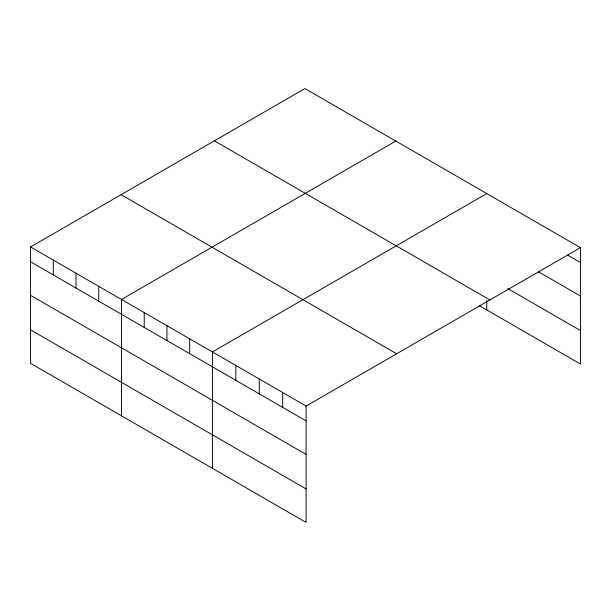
<?xml version="1.0" encoding="UTF-8"?>
<svg xmlns="http://www.w3.org/2000/svg" width="611" height="611" viewBox="0 0 611 611"><rect width="100%" height="100%" fill="white"/><g stroke="black" fill="none" stroke-linecap="round" stroke-linejoin="round"><path stroke-width="0.92" d="M30.55 246.959L306.111 406.048L306.111 522.428L30.55 363.339L30.55 246.959L304.889 88.572L580.45 247.661L580.45 364.041L479.452 305.729M395.829 141.072L121.482 299.459L121.482 415.839M486.761 193.572L212.422 351.959L212.422 468.339M306.111 406.048L580.45 247.661M567.527 255.054L580.45 262.509M538.451 271.773L580.45 296.014M507.756 288.568L580.45 330.536M214.362 140.836L489.915 299.932M121.085 194.688L396.638 353.784M30.55 261.806L306.111 420.903M30.55 295.312L306.111 454.408M30.55 329.833L306.111 488.93M486.761 300.643L486.761 309.953M282.687 392.529L282.687 407.377M259.263 379.003L259.263 393.858M235.838 365.485L235.838 380.332M189.685 338.83L189.685 353.685M166.948 325.709L166.948 340.564M144.219 312.58L144.219 327.435M98.753 286.33L98.753 301.185M76.016 273.209L76.016 288.056M53.287 260.08L53.287 274.935"/></g></svg>
